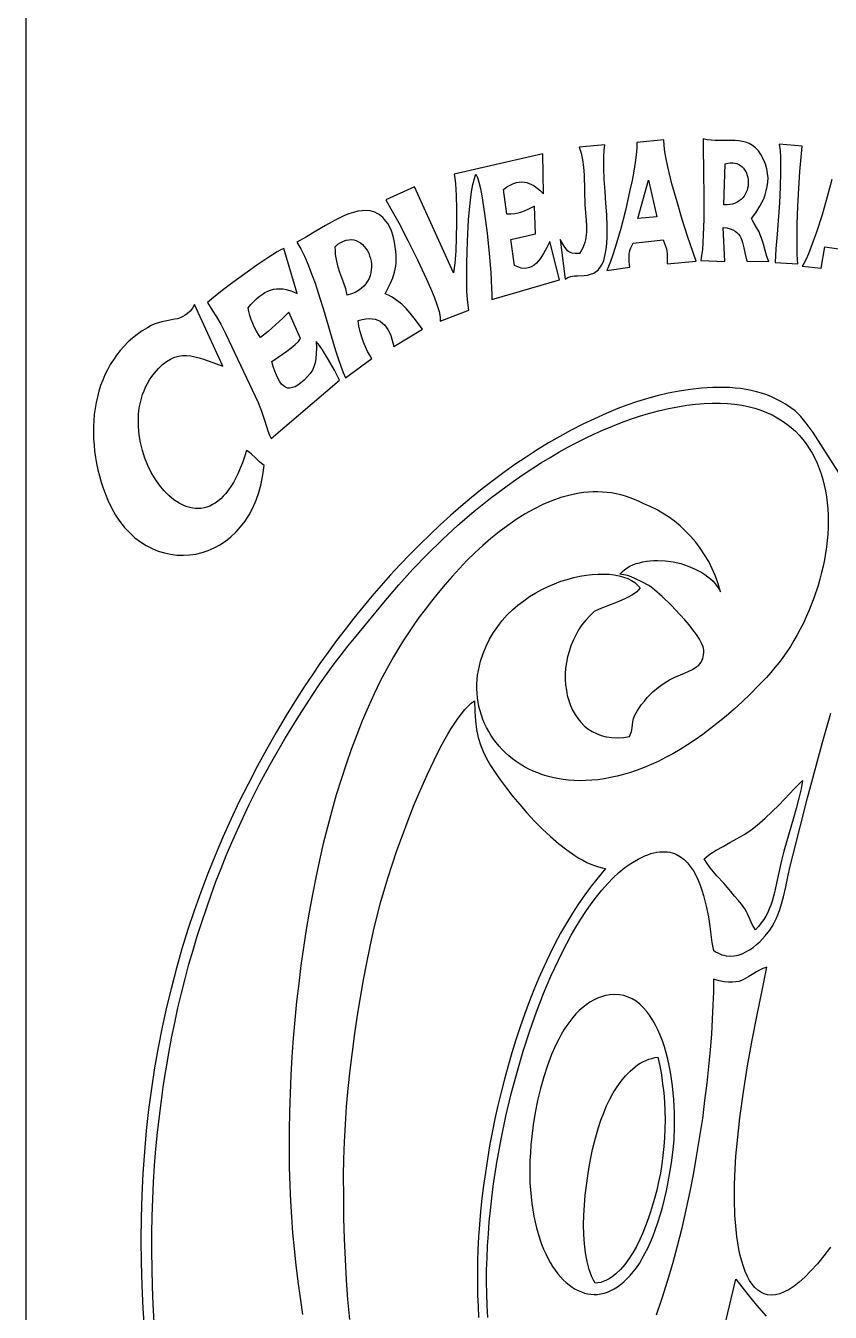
# Model space of a CAD drawing. Extents: x 0 to 500, y 0 to 300.
# Drawn here: x 0 to 67, y 55.9 to 163.1 of the extents above; entities that cross this region are included whole.
import ezdxf

# ---------------------------------------------------------------- set-up
doc = ezdxf.new("R2010")
doc.units = 0
doc.layers.add('Nível Padrão', color=18, linetype='CONTINUOUS')

msp = doc.modelspace()

# ---------------------------------------------------------------- linework, layer by layer
at = {"layer": 'Nível Padrão'}
msp.add_lwpolyline([(0, 10, 0.414214), (10, 0), (490, 0, 0.414214), (500, 10), (500, 290, 0.414214), (490, 300), (10, 300, 0.414214), (0, 290), (0, 10)], format="xyb", close=True, dxfattribs=at)
for points in [[(48.41, 142.71), (50.32, 142.98), (50.28, 143.43), (50.26, 143.77), (50.27, 144.04), (50.3, 144.26), (50.35, 144.44), (50.42, 144.6), (50.61, 144.97), (53.1, 145.25), (53.3, 144.72), (53.37, 144.51), (53.41, 144.31), (53.43, 144.11), (53.44, 143.87), (53.44, 143.26), (55.85, 143.47), (55.14, 145.56), (54.7, 146.94), (54.26, 148.43), (53.84, 149.92), (53.49, 151.34), (53.36, 152), (53.25, 152.6), (53.18, 153.13), (53.15, 153.59), (50.91, 153.38), (50.91, 152.91), (50.86, 152.35), (50.77, 151.69), (50.66, 150.97), (50.51, 150.2), (50.34, 149.38), (49.96, 147.71), (49.54, 146.08), (49.11, 144.62), (48.91, 143.99), (48.73, 143.45), (48.56, 143.02), (48.41, 142.71)], [(56.24, 143.53), (58.24, 143.44), (58.1, 146.29), (58.41, 146.24), (58.68, 146.17), (58.9, 146.08), (59.09, 145.98), (59.25, 145.86), (59.38, 145.73), (59.49, 145.58), (59.57, 145.41), (59.65, 145.23), (59.71, 145.03), (59.82, 144.58), (59.93, 144.06), (60.08, 143.47), (61.9, 143.44), (61.75, 143.87), (61.61, 144.36), (61.47, 144.88), (61.31, 145.39), (61.2, 145.68), (61.1, 145.91), (60.89, 146.28), (60.68, 146.61), (60.57, 146.8), (60.46, 147.02), (60.82, 147.51), (61, 147.78), (61.17, 148.07), (61.33, 148.37), (61.48, 148.68), (61.6, 149.01), (61.7, 149.34), (61.78, 149.69), (61.82, 150.05), (61.84, 150.42), (61.81, 150.79), (61.74, 151.18), (61.63, 151.57), (61.47, 151.96), (61.25, 152.36), (61.04, 152.68), (60.8, 152.93), (60.55, 153.13), (60.28, 153.28), (60, 153.39), (59.7, 153.46), (59.4, 153.51), (59.09, 153.53), (58.44, 153.53), (57.78, 153.52), (57.44, 153.52), (57.11, 153.55), (56.78, 153.59), (56.45, 153.66), (56.45, 152.6), (56.46, 151.33), (56.49, 148.45), (56.48, 147), (56.45, 145.64), (56.41, 145.02), (56.37, 144.46), (56.31, 143.96), (56.24, 143.53)], [(35.69, 150.74), (35.75, 150.37), (35.79, 149.95), (35.86, 148.96), (35.89, 147.84), (35.9, 146.65), (35.87, 145.45), (35.82, 144.32), (35.74, 143.32), (35.63, 142.51), (32.38, 149.66), (29.99, 148.6), (30.42, 147.84), (31.07, 146.66), (31.83, 145.2), (32.64, 143.6), (33.39, 141.98), (33.73, 141.22), (34.02, 140.5), (34.26, 139.85), (34.43, 139.29), (34.53, 138.82), (34.54, 138.63), (34.54, 138.47), (36.91, 139.4), (36.85, 139.8), (36.8, 140.32), (36.76, 140.96), (36.74, 141.68), (36.74, 143.34), (36.79, 145.14), (36.9, 146.93), (36.97, 147.77), (37.05, 148.55), (37.15, 149.26), (37.26, 149.87), (37.38, 150.36), (37.44, 150.56), (37.51, 150.72), (37.63, 150.45), (37.75, 150.05), (37.88, 149.53), (38, 148.91), (38.23, 147.45), (38.43, 145.8), (38.61, 144.12), (38.74, 142.54), (38.81, 141.22), (38.82, 140.7), (38.82, 140.29), (44.46, 141.91), (43.66, 145.11), (43.4, 144.61), (43.14, 144.12), (42.85, 143.68), (42.7, 143.48), (42.54, 143.3), (42.36, 143.15), (42.17, 143.03), (41.97, 142.94), (41.75, 142.88), (41.52, 142.87), (41.27, 142.9), (41, 142.99), (40.71, 143.12), (40.4, 145.28), (42.47, 145.74), (42.38, 148.05), (41.83, 147.79), (41.57, 147.66), (41.31, 147.56), (41.03, 147.47), (40.74, 147.41), (40.42, 147.38), (40.07, 147.39), (39.8, 149.46), (40.09, 149.66), (40.37, 149.82), (40.63, 149.94), (40.88, 150.02), (41.11, 150.07), (41.34, 150.08), (41.55, 150.06), (41.76, 150.02), (41.95, 149.96), (42.14, 149.87), (42.32, 149.77), (42.49, 149.65), (42.83, 149.39), (43.14, 149.1), (43.09, 152.43), (35.69, 150.74)], [(44.51, 145.28), (44.94, 141.98), (45.17, 142.11), (45.42, 142.19), (45.68, 142.24), (45.96, 142.26), (46.52, 142.29), (46.79, 142.32), (47.06, 142.38), (47.32, 142.48), (47.45, 142.55), (47.56, 142.63), (47.68, 142.73), (47.78, 142.85), (47.89, 142.99), (47.98, 143.15), (48.07, 143.33), (48.15, 143.54), (48.22, 143.77), (48.28, 144.03), (48.38, 144.64), (48.43, 145.38), (48.44, 146.36), (48.4, 147.34), (48.33, 148.32), (48.26, 149.29), (48.19, 150.27), (48.16, 151.24), (48.17, 152.21), (48.2, 152.69), (48.25, 153.18), (46.12, 152.97), (46.2, 152.73), (46.27, 152.47), (46.39, 151.91), (46.46, 151.3), (46.51, 150.66), (46.55, 149.36), (46.59, 148.13), (46.68, 146.89), (46.71, 146.37), (46.72, 145.9), (46.67, 145.46), (46.63, 145.24), (46.57, 145.02), (46.5, 144.8), (46.4, 144.58), (46.27, 144.35), (46.13, 144.11), (45.78, 144.11), (45.51, 144.15), (45.3, 144.23), (45.13, 144.35), (44.99, 144.52), (44.85, 144.73), (44.51, 145.28)], [(62.44, 143.36), (64.33, 143.25), (64.3, 143.61), (64.27, 144.07), (64.26, 145.21), (64.28, 146.57), (64.33, 148.05), (64.41, 149.54), (64.49, 150.94), (64.59, 152.14), (64.68, 153.05), (62.78, 153.22), (62.84, 152.69), (62.87, 152.12), (62.89, 151.53), (62.89, 150.92), (62.86, 149.64), (62.79, 148.33), (62.59, 145.72), (62.5, 144.49), (62.44, 143.36)], [(58.27, 151.6), (58.49, 151.65), (58.7, 151.68), (58.9, 151.68), (59.08, 151.65), (59.25, 151.61), (59.41, 151.54), (59.55, 151.45), (59.68, 151.35), (59.79, 151.23), (59.89, 151.1), (59.98, 150.95), (60.05, 150.8), (60.11, 150.63), (60.16, 150.46), (60.18, 150.29), (60.2, 150.11), (60.19, 149.93), (60.18, 149.75), (60.14, 149.57), (60.09, 149.39), (60.02, 149.22), (59.94, 149.05), (59.84, 148.9), (59.73, 148.75), (59.59, 148.62), (59.44, 148.5), (59.28, 148.4), (59.09, 148.31), (58.89, 148.24), (58.67, 148.2), (58.43, 148.17), (58.17, 148.17), (58.27, 151.6)], [(51.87, 150.22), (52.59, 147.16), (50.99, 147.02), (51.87, 150.22)], [(22.59, 145.07), (22.91, 144.51), (23.22, 143.88), (23.53, 143.18), (23.82, 142.43), (24.1, 141.65), (24.37, 140.83), (24.89, 139.17), (25.37, 137.53), (25.82, 136.02), (26.04, 135.35), (26.24, 134.73), (26.45, 134.2), (26.64, 133.75), (28.82, 135.36), (28.66, 135.63), (28.48, 135.95), (28.31, 136.32), (28.14, 136.72), (27.99, 137.15), (27.86, 137.6), (27.76, 138.06), (27.7, 138.53), (28.02, 138.61), (28.32, 138.67), (28.6, 138.69), (28.86, 138.68), (29.1, 138.63), (29.32, 138.56), (29.53, 138.46), (29.71, 138.32), (29.88, 138.17), (30.04, 137.98), (30.18, 137.77), (30.3, 137.53), (30.41, 137.27), (30.5, 136.98), (30.59, 136.68), (30.66, 136.35), (33.06, 137.8), (32.36, 138.71), (32.03, 139.13), (31.69, 139.52), (31.33, 139.88), (30.92, 140.21), (30.7, 140.36), (30.47, 140.51), (30.22, 140.64), (29.95, 140.76), (30.38, 141.65), (30.57, 142.09), (30.72, 142.55), (30.77, 142.8), (30.82, 143.06), (30.85, 143.34), (30.86, 143.63), (30.86, 143.95), (30.84, 144.3), (30.79, 144.67), (30.73, 145.07), (30.62, 145.56), (30.47, 146.01), (30.27, 146.43), (30.16, 146.62), (30.04, 146.79), (29.9, 146.96), (29.76, 147.11), (29.61, 147.24), (29.44, 147.36), (29.27, 147.46), (29.09, 147.55), (28.9, 147.61), (28.7, 147.66), (28.36, 147.69), (28.02, 147.68), (27.66, 147.63), (27.3, 147.54), (26.93, 147.42), (26.55, 147.27), (26.16, 147.09), (25.77, 146.89), (24.98, 146.45), (24.18, 145.98), (23.38, 145.51), (22.59, 145.07)], [(25.78, 144.68), (26.01, 144.88), (26.24, 145.03), (26.47, 145.15), (26.7, 145.22), (26.91, 145.26), (27.13, 145.27), (27.33, 145.24), (27.53, 145.19), (27.71, 145.1), (27.89, 144.99), (28.05, 144.86), (28.2, 144.71), (28.34, 144.54), (28.46, 144.35), (28.57, 144.14), (28.65, 143.93), (28.72, 143.7), (28.77, 143.47), (28.8, 143.23), (28.81, 142.99), (28.79, 142.75), (28.75, 142.5), (28.69, 142.27), (28.6, 142.03), (28.48, 141.81), (28.33, 141.59), (28.16, 141.39), (27.95, 141.2), (27.71, 141.02), (27.44, 140.87), (27.13, 140.74), (26.79, 140.63), (26.66, 141.17), (26.5, 141.65), (26.18, 142.53), (26.03, 142.98), (25.91, 143.47), (25.82, 144.03), (25.8, 144.34), (25.78, 144.68)], [(18.52, 139.58), (18.76, 139.86), (18.99, 140.11), (19.23, 140.34), (19.46, 140.54), (19.69, 140.71), (19.93, 140.86), (20.16, 140.98), (20.4, 141.07), (20.65, 141.14), (20.9, 141.17), (21.17, 141.18), (21.44, 141.16), (21.71, 141.11), (22.01, 141.03), (22.31, 140.92), (22.62, 140.78), (21.51, 144.52), (21.26, 144.41), (20.95, 144.24), (20.17, 143.76), (19.24, 143.13), (18.24, 142.43), (17.26, 141.7), (16.36, 141.02), (15.64, 140.44), (15.15, 140.03), (15.53, 139.38), (15.89, 138.83), (16.26, 138.22), (16.46, 137.84), (16.68, 137.38), (19.35, 131.69), (19.5, 131.34), (19.64, 130.96), (19.91, 130.14), (20.17, 129.34), (20.31, 128.98), (20.45, 128.68), (26.15, 133.56), (25.71, 134.39), (25.23, 135.25), (24.98, 135.67), (24.72, 136.07), (24.46, 136.45), (24.19, 136.79), (24.21, 136.25), (24.2, 135.77), (24.17, 135.36), (24.11, 135), (24.01, 134.68), (23.88, 134.38), (23.7, 134.11), (23.47, 133.85), (23.19, 133.56), (22.92, 133.33), (22.67, 133.15), (22.44, 133.01), (22.22, 132.93), (22.01, 132.89), (21.82, 132.9), (21.64, 132.97), (21.47, 133.07), (21.31, 133.23), (21.16, 133.43), (21.02, 133.68), (20.88, 133.97), (20.75, 134.31), (20.62, 134.69), (20.5, 135.12), (21.03, 135.47), (21.75, 135.98), (22.11, 136.25), (22.44, 136.53), (22.71, 136.79), (22.81, 136.91), (22.88, 137.02), (21.92, 139.23), (21.41, 138.71), (20.82, 138.16), (20.2, 137.61), (19.56, 137.12), (19.4, 137.36), (19.23, 137.64), (19.07, 137.95), (18.92, 138.27), (18.79, 138.61), (18.67, 138.94), (18.58, 139.27), (18.52, 139.58)], [(18.38, 127.69), (18.22, 127.17), (18.05, 126.67), (17.87, 126.22), (17.69, 125.79), (17.5, 125.4), (17.3, 125.03), (17.1, 124.7), (16.89, 124.4), (16.68, 124.12), (16.46, 123.88), (16.24, 123.66), (16.01, 123.47), (15.79, 123.31), (15.56, 123.18), (15.33, 123.06), (15.09, 122.98), (14.86, 122.91), (14.62, 122.87), (14.39, 122.86), (14.15, 122.86), (13.92, 122.88), (13.68, 122.93), (13.45, 122.99), (13.22, 123.08), (13, 123.18), (12.77, 123.3), (12.55, 123.44), (12.33, 123.59), (11.91, 123.94), (11.51, 124.35), (11.13, 124.81), (10.78, 125.32), (10.46, 125.87), (10.17, 126.45), (9.92, 127.06), (9.72, 127.7), (9.56, 128.35), (9.44, 129.01), (9.38, 129.69), (9.38, 130.36), (9.4, 130.7), (9.43, 131.04), (9.49, 131.37), (9.55, 131.7), (9.64, 132.03), (9.74, 132.35), (9.86, 132.66), (9.99, 132.98), (10.15, 133.28), (10.32, 133.58), (10.51, 133.87), (10.73, 134.15), (11.06, 134.54), (11.4, 134.86), (11.73, 135.12), (12.06, 135.31), (12.39, 135.46), (12.73, 135.55), (13.06, 135.6), (13.4, 135.6), (13.75, 135.57), (14.1, 135.51), (14.46, 135.42), (14.82, 135.31), (15.59, 135.04), (16.41, 134.73), (14.06, 139.85), (13.88, 139.55), (13.69, 139.31), (13.49, 139.12), (13.29, 138.96), (13.08, 138.85), (12.86, 138.75), (12.63, 138.68), (12.39, 138.63), (11.89, 138.54), (11.35, 138.42), (11.06, 138.34), (10.76, 138.24), (10.45, 138.11), (10.13, 137.93), (9.69, 137.66), (9.28, 137.37), (8.9, 137.06), (8.53, 136.74), (8.19, 136.39), (7.87, 136.03), (7.57, 135.65), (7.3, 135.26), (7.04, 134.85), (6.81, 134.43), (6.6, 134), (6.41, 133.56), (6.24, 133.1), (6.1, 132.64), (5.97, 132.16), (5.86, 131.68), (5.78, 131.19), (5.71, 130.7), (5.67, 130.2), (5.64, 129.69), (5.64, 129.18), (5.65, 128.67), (5.69, 128.15), (5.74, 127.63), (5.81, 127.12), (5.9, 126.6), (6.01, 126.08), (6.14, 125.57), (6.29, 125.06), (6.46, 124.55), (6.64, 124.05), (6.84, 123.55), (7.14, 122.91), (7.48, 122.31), (7.85, 121.77), (8.24, 121.27), (8.66, 120.82), (9.1, 120.42), (9.56, 120.07), (10.04, 119.77), (10.53, 119.52), (11.04, 119.31), (11.55, 119.15), (12.07, 119.04), (12.6, 118.97), (13.13, 118.96), (13.65, 118.99), (14.17, 119.06), (14.69, 119.19), (15.2, 119.36), (15.69, 119.57), (16.17, 119.83), (16.63, 120.14), (17.08, 120.49), (17.5, 120.89), (17.9, 121.33), (18.27, 121.81), (18.61, 122.34), (18.91, 122.92), (19.19, 123.54), (19.42, 124.2), (19.61, 124.91), (19.76, 125.66), (19.87, 126.45), (19.65, 126.61), (19.47, 126.76), (19.15, 127.07), (18.82, 127.38), (18.62, 127.54), (18.38, 127.69)], [(56.51, 93.66), (56.99, 94.03), (57.52, 94.37), (58.09, 94.69), (58.67, 95.01), (59.26, 95.34), (59.84, 95.68), (60.41, 96.05), (60.94, 96.46), (61.6, 97.03), (62.19, 97.59), (62.73, 98.13), (63.22, 98.64), (64.05, 99.53), (64.41, 99.89), (64.72, 100.17), (64.59, 99.49), (64.41, 98.7), (64.18, 97.85), (63.93, 96.96), (63.41, 95.15), (63.17, 94.3), (62.97, 93.51), (62.74, 92.51), (62.55, 91.63), (62.37, 90.84), (62.18, 90.13), (62.07, 89.8), (61.95, 89.48), (61.82, 89.18), (61.66, 88.88), (61.48, 88.59), (61.28, 88.31), (61.05, 88.02), (60.79, 87.74), (60.65, 87.96), (60.53, 88.17), (60.35, 88.58), (60.17, 89.01), (60.05, 89.24), (59.91, 89.49), (59.63, 89.88), (59.35, 90.21), (59.06, 90.54), (58.74, 90.94), (58.45, 91.29), (58.16, 91.62), (57.58, 92.25), (57.3, 92.57), (57.02, 92.9), (56.76, 93.27), (56.51, 93.66)], [(53.91, 69.16), (54.01, 70.21), (54.06, 71.32), (54.06, 72.45), (54, 73.6), (53.89, 74.74), (53.81, 75.31), (53.72, 75.87), (53.61, 76.42), (53.49, 76.96), (53.36, 77.48), (53.21, 77.99), (53.04, 78.49), (52.86, 78.96), (52.66, 79.41), (52.45, 79.84), (52.23, 80.24), (51.98, 80.61), (51.73, 80.95), (51.45, 81.26), (51.16, 81.54), (50.86, 81.78), (50.53, 81.98), (50.19, 82.13), (49.84, 82.25), (49.46, 82.32), (49.07, 82.34), (48.67, 82.31), (48.31, 82.25), (47.97, 82.16), (47.63, 82.03), (47.31, 81.88), (47, 81.7), (46.69, 81.49), (46.4, 81.26), (46.11, 81), (45.84, 80.72), (45.58, 80.42), (45.32, 80.1), (45.08, 79.75), (44.84, 79.39), (44.61, 79.01), (44.4, 78.61), (44.19, 78.2), (43.81, 77.34), (43.46, 76.43), (43.15, 75.48), (42.88, 74.5), (42.64, 73.51), (42.44, 72.5), (42.28, 71.49), (42.15, 70.5), (42.08, 69.82), (42.04, 69.15), (42, 68.5), (41.99, 67.87), (41.99, 67.25), (42.01, 66.64), (42.05, 66.06), (42.1, 65.49), (42.16, 64.93), (42.24, 64.39), (42.33, 63.87), (42.44, 63.37), (42.55, 62.88), (42.68, 62.41), (42.83, 61.96), (42.98, 61.53), (43.14, 61.12), (43.32, 60.73), (43.5, 60.36), (43.69, 60.01), (43.89, 59.67), (44.11, 59.36), (44.32, 59.07), (44.55, 58.8), (44.78, 58.56), (45.02, 58.33), (45.26, 58.13), (45.51, 57.95), (45.77, 57.79), (46.03, 57.66), (46.29, 57.55), (46.55, 57.46), (46.82, 57.4), (47.09, 57.36), (47.37, 57.34), (47.64, 57.35), (47.92, 57.39), (48.19, 57.45), (48.47, 57.54), (48.74, 57.66), (49.02, 57.8), (49.29, 57.97), (49.56, 58.16), (49.83, 58.39), (50.09, 58.64), (50.36, 58.92), (50.61, 59.23), (50.87, 59.57), (51.12, 59.93), (51.36, 60.33), (51.59, 60.76), (51.82, 61.21), (52.05, 61.7), (52.26, 62.22), (52.47, 62.77), (52.67, 63.35), (52.86, 63.96), (53.04, 64.6), (53.21, 65.28), (53.38, 65.99), (53.53, 66.73), (53.66, 67.51), (53.79, 68.32), (53.91, 69.16)], [(47.44, 58.27), (47.29, 58.54), (47.16, 58.82), (47.04, 59.11), (46.94, 59.42), (46.76, 60.09), (46.63, 60.8), (46.54, 61.55), (46.49, 62.33), (46.48, 63.14), (46.5, 63.96), (46.54, 64.79), (46.61, 65.61), (46.71, 66.43), (46.82, 67.22), (46.95, 67.99), (47.08, 68.73), (47.23, 69.42), (47.38, 70.05), (47.54, 70.66), (47.72, 71.27), (47.92, 71.87), (48.15, 72.47), (48.39, 73.05), (48.66, 73.61), (48.95, 74.15), (49.26, 74.66), (49.6, 75.13), (49.96, 75.57), (50.35, 75.96), (50.76, 76.31), (50.97, 76.47), (51.2, 76.61), (51.42, 76.73), (51.66, 76.84), (51.9, 76.94), (52.15, 77.02), (52.41, 77.08), (52.67, 77.13), (52.83, 76.39), (52.96, 75.65), (53.06, 74.9), (53.15, 74.15), (53.21, 73.4), (53.24, 72.65), (53.26, 71.9), (53.25, 71.15), (53.21, 70.4), (53.16, 69.66), (53.08, 68.92), (52.99, 68.19), (52.87, 67.46), (52.73, 66.74), (52.57, 66.03), (52.39, 65.33), (52.06, 64.23), (51.86, 63.65), (51.64, 63.07), (51.4, 62.49), (51.15, 61.91), (50.87, 61.35), (50.57, 60.81), (50.25, 60.3), (49.91, 59.83), (49.55, 59.41), (49.17, 59.05), (48.97, 58.88), (48.76, 58.74), (48.56, 58.61), (48.34, 58.5), (48.12, 58.42), (47.9, 58.35), (47.67, 58.3), (47.44, 58.27)]]:
    msp.add_lwpolyline(points, close=True, dxfattribs=at)
for points in [[(67.15, 150.28), (66.78, 148.84), (66.35, 147.34), (65.88, 145.89), (65.42, 144.61), (65.21, 144.08), (65.01, 143.63), (64.83, 143.29), (64.68, 143.07), (66.27, 142.9), (66.57, 144.67), (66.57, 144.67), (69.13, 144.31)], [(69.37, 123.27), (65.61, 129.18), (65.02, 129.97), (64.79, 130.26), (64.58, 130.52), (64.36, 130.75), (64.09, 130.99), (63.74, 131.24), (63.29, 131.55), (62.92, 131.77), (62.53, 131.98), (62.14, 132.16), (61.73, 132.32), (61.31, 132.47), (60.89, 132.59), (60.45, 132.69), (60.01, 132.78), (59.56, 132.85), (59.11, 132.9), (58.65, 132.93), (58.19, 132.95), (57.25, 132.95), (56.31, 132.9), (55.37, 132.79), (54.44, 132.64), (53.51, 132.46), (52.61, 132.24), (51.73, 132), (50.89, 131.74), (50.08, 131.46), (49.32, 131.18), (48.35, 130.77), (47.38, 130.34), (46.41, 129.88), (45.45, 129.39), (44.5, 128.87), (43.55, 128.32), (42.61, 127.74), (41.68, 127.14), (40.76, 126.52), (39.84, 125.86), (38.93, 125.19), (38.03, 124.49), (37.14, 123.77), (36.26, 123.03), (35.39, 122.27), (34.53, 121.49), (33.68, 120.69), (32.84, 119.87), (32.02, 119.04), (31.2, 118.19), (30.4, 117.32), (29.62, 116.44), (28.84, 115.55), (28.08, 114.64), (27.34, 113.72), (26.61, 112.78), (25.9, 111.84), (25.2, 110.89), (24.51, 109.93), (23.85, 108.96), (23.2, 107.98), (22.57, 107), (21.71, 105.6), (20.87, 104.19), (20.06, 102.77), (19.27, 101.34), (18.52, 99.89), (17.79, 98.42), (17.09, 96.94), (16.42, 95.45), (15.78, 93.94), (15.16, 92.42), (14.58, 90.88), (14.03, 89.32), (13.51, 87.75), (13.01, 86.16), (12.55, 84.55), (12.13, 82.92), (11.73, 81.28), (11.37, 79.62), (11.03, 77.93), (10.74, 76.23), (10.47, 74.51), (10.24, 72.77), (10.04, 71.01), (9.88, 69.23), (9.76, 67.43), (9.67, 65.61), (9.61, 63.76), (9.59, 61.9), (9.61, 60.01), (9.66, 58.1), (9.75, 56.16), (9.88, 54.21)], [(10.71, 55.04), (10.62, 56.51), (10.56, 57.99), (10.52, 59.48), (10.5, 60.96), (10.51, 62.41), (10.54, 63.86), (10.59, 65.28), (10.65, 66.7), (10.74, 68.09), (10.85, 69.47), (10.98, 70.84), (11.13, 72.19), (11.3, 73.52), (11.48, 74.84), (11.69, 76.15), (11.91, 77.44), (12.15, 78.71), (12.41, 79.97), (12.68, 81.22), (12.97, 82.45), (13.28, 83.66), (13.6, 84.86), (13.94, 86.05), (14.29, 87.22), (14.66, 88.37), (15.05, 89.52), (15.44, 90.64), (15.85, 91.76), (16.28, 92.85), (16.71, 93.94), (17.16, 95.01), (17.63, 96.06), (18.1, 97.1), (18.59, 98.13), (19.02, 99.01), (19.48, 99.91), (19.97, 100.83), (20.49, 101.77), (21.59, 103.66), (22.74, 105.54), (23.92, 107.36), (24.51, 108.24), (25.11, 109.09), (25.69, 109.9), (26.27, 110.67), (26.84, 111.39), (27.39, 112.06), (29.96, 115.19), (31.08, 116.5), (32.24, 117.79), (33.46, 119.05), (34.71, 120.28), (36.01, 121.46), (37.34, 122.61), (38.71, 123.71), (40.1, 124.75), (40.81, 125.26), (41.52, 125.75), (42.24, 126.22), (42.96, 126.68), (43.69, 127.12), (44.42, 127.55), (45.16, 127.96), (45.9, 128.35), (46.64, 128.72), (47.39, 129.08), (48.14, 129.41), (48.89, 129.73), (49.64, 130.02), (50.39, 130.3), (51.14, 130.55), (51.89, 130.78), (52.73, 131), (53.54, 131.19), (54.32, 131.34), (55.08, 131.46), (55.81, 131.55), (56.51, 131.61), (57.19, 131.64), (57.84, 131.64), (58.47, 131.6), (59.07, 131.55), (59.65, 131.46), (60.2, 131.35), (60.73, 131.21), (61.24, 131.05), (61.72, 130.86), (62.18, 130.66), (62.61, 130.42), (63.02, 130.17), (63.41, 129.9), (63.78, 129.6), (64.12, 129.29), (64.44, 128.96), (64.75, 128.61), (65.03, 128.24), (65.28, 127.86), (65.52, 127.46), (65.74, 127.05), (65.94, 126.63), (66.11, 126.19), (66.27, 125.74), (66.41, 125.27), (66.53, 124.8), (66.63, 124.32), (66.71, 123.83), (66.77, 123.33), (66.81, 122.82), (66.84, 122.3), (66.85, 121.78), (66.84, 121.26), (66.81, 120.73), (66.77, 120.2), (66.71, 119.66), (66.63, 119.12), (66.54, 118.59), (66.43, 118.05), (66.31, 117.51), (66.17, 116.97), (66.01, 116.44), (65.66, 115.37), (65.25, 114.33), (65.03, 113.82), (64.79, 113.31), (64.53, 112.81), (64.27, 112.32), (63.99, 111.84), (63.7, 111.36), (63.4, 110.9), (63.08, 110.45), (62.76, 110.01), (62.42, 109.59), (62.07, 109.18), (61.71, 108.78), (61.03, 108.07), (60.36, 107.39), (59.68, 106.75), (59.02, 106.14), (58.36, 105.56), (57.7, 105.02), (57.05, 104.51), (56.41, 104.03), (55.77, 103.58), (55.14, 103.16), (54.52, 102.77), (53.9, 102.42), (53.29, 102.09), (52.69, 101.78), (52.1, 101.51), (51.51, 101.26), (50.94, 101.04), (50.37, 100.85), (49.81, 100.68), (49.26, 100.54), (48.72, 100.42), (48.19, 100.32), (47.66, 100.25), (47.15, 100.2), (46.65, 100.17), (46.16, 100.16), (45.68, 100.18), (45.21, 100.21), (44.76, 100.26), (44.31, 100.34), (43.88, 100.43), (43.45, 100.54), (43.05, 100.66), (42.65, 100.81), (42.27, 100.97), (41.9, 101.14), (41.54, 101.33), (41.19, 101.54), (40.87, 101.76), (40.55, 101.99), (40.25, 102.24), (39.96, 102.49), (39.69, 102.76), (39.44, 103.04), (39.19, 103.34), (38.97, 103.64), (38.76, 103.95), (38.57, 104.27), (38.39, 104.6), (38.23, 104.93), (38.09, 105.27), (37.96, 105.62), (37.85, 105.98), (37.76, 106.34), (37.69, 106.7), (37.64, 107.07), (37.6, 107.45), (37.58, 107.83), (37.58, 108.21), (37.61, 108.59), (37.65, 108.97), (37.71, 109.35), (37.79, 109.74), (37.89, 110.12), (38.1, 110.76), (38.35, 111.38), (38.64, 111.96), (38.96, 112.51), (39.32, 113.03), (39.7, 113.52), (40.12, 113.98), (40.55, 114.4), (41.01, 114.8), (41.49, 115.17), (41.98, 115.52), (42.49, 115.83), (43, 116.11), (43.53, 116.36), (44.06, 116.59), (44.59, 116.79), (45.12, 116.95), (45.65, 117.1), (46.17, 117.21), (46.69, 117.3), (47.19, 117.35), (47.68, 117.38), (48.15, 117.39), (48.6, 117.37), (49.03, 117.32), (49.43, 117.24), (49.81, 117.14), (50.15, 117.02), (50.47, 116.86), (50.74, 116.68), (50.98, 116.48), (51.18, 116.25), (51.06, 116.08), (50.9, 115.92), (50.71, 115.77), (50.49, 115.63), (50.25, 115.49), (49.98, 115.36), (49.42, 115.11), (48.28, 114.67), (47.78, 114.47), (47.37, 114.28), (47, 113.92), (46.65, 113.54), (46.34, 113.15), (46.06, 112.73), (45.82, 112.3), (45.6, 111.86), (45.42, 111.41), (45.26, 110.95), (45.14, 110.48), (45.05, 110.01), (44.98, 109.54), (44.95, 109.07), (44.95, 108.61), (44.98, 108.15), (45.04, 107.71), (45.12, 107.27), (45.24, 106.85), (45.38, 106.44), (45.56, 106.06), (45.76, 105.69), (45.99, 105.35), (46.25, 105.04), (46.53, 104.75), (46.84, 104.49), (47.18, 104.27), (47.55, 104.09), (47.95, 103.94), (48.37, 103.83), (48.82, 103.77), (49.29, 103.75), (49.79, 103.78), (50.31, 103.86), (50.46, 104.26), (50.53, 104.57), (50.58, 105.08), (50.63, 105.34), (50.75, 105.64), (50.96, 106.02), (51.3, 106.51), (51.54, 106.81), (51.77, 107.09), (52.01, 107.34), (52.25, 107.57), (52.72, 107.97), (53.19, 108.3), (53.64, 108.57), (54.07, 108.79), (54.88, 109.14), (55.23, 109.3), (55.55, 109.45), (55.84, 109.62), (56.07, 109.81), (56.17, 109.92), (56.26, 110.04), (56.34, 110.18), (56.4, 110.32), (56.44, 110.48), (56.47, 110.66), (56.49, 110.86), (56.48, 111.07), (56.47, 111.19), (56.43, 111.33), (56.31, 111.63), (56.12, 111.97), (55.88, 112.35), (55.59, 112.74), (55.26, 113.16), (54.91, 113.58), (54.53, 114), (53.76, 114.81), (53.02, 115.53), (52.37, 116.09), (52.11, 116.29), (51.91, 116.43), (51.34, 116.75), (50.75, 117.03), (50.45, 117.15), (50.14, 117.26), (49.82, 117.34), (49.49, 117.39), (49.68, 117.58), (49.88, 117.75), (50.1, 117.91), (50.33, 118.04), (50.58, 118.16), (50.85, 118.26), (51.12, 118.34), (51.41, 118.41), (51.71, 118.46), (52.01, 118.5), (52.32, 118.52), (52.64, 118.53), (53.28, 118.49), (53.93, 118.4), (54.57, 118.26), (55.19, 118.06), (55.78, 117.81), (56.06, 117.67), (56.33, 117.51), (56.58, 117.35), (56.82, 117.17), (57.05, 116.99), (57.26, 116.79), (57.44, 116.58), (57.61, 116.36), (57.76, 116.14), (57.88, 115.9), (57.69, 116.57), (57.46, 117.22), (57.2, 117.84), (56.9, 118.43), (56.56, 119), (56.2, 119.54), (55.82, 120.05), (55.4, 120.53), (54.97, 120.98), (54.51, 121.4), (54.04, 121.79), (53.55, 122.15), (53.05, 122.48), (52.54, 122.77), (52.02, 123.03), (51.49, 123.26), (51.11, 123.45), (50.73, 123.61), (50.35, 123.76), (49.97, 123.89), (49.58, 124), (49.2, 124.08), (48.81, 124.15), (48.43, 124.2), (48.04, 124.23), (47.66, 124.25), (47.27, 124.24), (46.89, 124.22), (46.5, 124.18), (46.12, 124.13), (45.73, 124.06), (45.35, 123.98), (44.59, 123.77), (43.83, 123.5), (43.08, 123.18), (42.33, 122.81), (41.6, 122.4), (40.87, 121.94), (40.15, 121.45), (39.45, 120.92), (38.76, 120.35), (38.08, 119.77), (37.41, 119.15), (36.76, 118.52), (36.13, 117.86), (35.52, 117.2), (34.93, 116.52), (34.35, 115.83), (33.8, 115.14), (33.27, 114.45), (32.76, 113.76), (32.28, 113.08), (31.83, 112.41), (31.4, 111.75), (30.63, 110.48), (30.08, 109.5), (29.54, 108.47), (29.02, 107.41), (28.52, 106.31), (28.04, 105.17), (27.57, 103.99), (27.12, 102.78), (26.69, 101.54), (26.27, 100.27), (25.87, 98.98), (25.5, 97.65), (25.14, 96.3), (24.79, 94.93), (24.47, 93.53), (24.16, 92.11), (23.88, 90.68), (23.61, 89.22), (23.36, 87.75), (23.13, 86.27), (22.93, 84.77), (22.74, 83.27), (22.57, 81.75), (22.42, 80.23), (22.29, 78.7), (22.18, 77.16), (22.09, 75.63), (22.02, 74.09), (21.98, 72.55), (21.95, 71.01), (21.95, 69.48), (21.96, 67.95), (22, 66.43), (22.05, 65.13), (22.13, 63.81), (22.22, 62.47), (22.35, 61.13), (22.49, 59.77), (22.66, 58.41), (22.85, 57.05), (23.07, 55.68)], [(26.99, 55.26), (26.84, 56.91), (26.72, 58.57), (26.63, 60.26), (26.56, 61.97), (26.51, 63.7), (26.49, 65.47), (26.48, 67.26), (26.48, 67.26), (26.5, 68.63), (26.55, 70.05), (26.63, 71.52), (26.73, 73.01), (26.87, 74.52), (27.03, 76.05), (27.21, 77.57), (27.42, 79.1), (27.64, 80.61), (27.88, 82.1), (28.14, 83.56), (28.41, 84.98), (28.69, 86.35), (28.98, 87.66), (29.28, 88.91), (29.59, 90.09), (29.85, 91), (30.16, 92.03), (30.53, 93.15), (30.93, 94.35), (31.38, 95.6), (31.86, 96.88), (32.37, 98.17), (32.91, 99.45), (33.46, 100.7), (34.02, 101.89), (34.59, 103.02), (35.17, 104.05), (35.45, 104.53), (35.74, 104.97), (36.02, 105.38), (36.3, 105.75), (36.58, 106.09), (36.85, 106.38), (37.12, 106.63), (37.39, 106.83), (37.41, 105.94), (37.46, 105.15), (37.56, 104.43), (37.7, 103.78), (37.88, 103.17), (38.11, 102.59), (38.39, 102.02), (38.72, 101.44), (39.11, 100.85), (39.55, 100.21), (40.04, 99.55), (40.57, 98.86), (41.15, 98.17), (41.75, 97.48), (42.39, 96.8), (43.04, 96.14), (43.71, 95.52), (44.39, 94.94), (45.07, 94.4), (45.75, 93.93), (46.08, 93.72), (46.42, 93.53), (46.75, 93.36), (47.07, 93.21), (47.39, 93.09), (47.71, 92.99), (48.01, 92.91), (48.31, 92.86), (47.11, 91.37), (46.58, 90.66), (46.05, 89.91), (45.54, 89.13), (45.04, 88.3), (44.56, 87.45), (44.08, 86.56), (43.63, 85.64), (43.18, 84.7), (42.75, 83.73), (42.34, 82.73), (41.94, 81.72), (41.56, 80.69), (41.19, 79.64), (40.84, 78.57), (40.51, 77.49), (40.19, 76.4), (39.89, 75.3), (39.61, 74.19), (39.34, 73.08), (39.09, 71.97), (38.86, 70.85), (38.65, 69.74), (38.46, 68.63), (38.29, 67.52), (38.13, 66.42), (38, 65.33), (37.89, 64.25), (37.79, 63.18), (37.72, 62.13), (37.67, 61.1), (37.64, 60.08), (37.63, 59.09), (37.65, 57.28), (37.68, 56.35), (37.73, 55.43)], [(38.5, 55.43), (38.44, 56.41), (38.41, 57.4), (38.4, 58.39), (38.4, 59.38), (38.43, 60.38), (38.48, 61.38), (38.54, 62.38), (38.62, 63.38), (38.71, 64.38), (38.83, 65.38), (38.95, 66.37), (39.25, 68.34), (39.6, 70.28), (40, 72.19), (40.45, 74.06), (40.93, 75.87), (41.44, 77.63), (41.99, 79.31), (42.56, 80.91), (43.14, 82.43), (43.74, 83.86), (44.38, 85.22), (44.72, 85.91), (45.08, 86.6), (45.45, 87.28), (45.84, 87.96), (46.25, 88.62), (46.67, 89.26), (47.1, 89.89), (47.54, 90.48), (48, 91.05), (48.46, 91.58), (48.94, 92.07), (49.42, 92.52), (49.91, 92.92), (50.41, 93.27), (51.01, 93.63), (51.57, 93.9), (51.84, 94), (52.09, 94.09), (52.34, 94.15), (52.58, 94.2), (52.82, 94.24), (53.04, 94.25), (53.26, 94.25), (53.46, 94.23), (53.66, 94.2), (53.86, 94.15), (54.04, 94.09), (54.22, 94.01), (54.55, 93.83), (54.86, 93.59), (55.14, 93.32), (55.39, 93), (55.62, 92.66), (55.83, 92.28), (56.02, 91.88), (56.19, 91.47), (56.34, 91.04), (56.47, 90.6), (56.7, 89.7), (56.87, 88.83), (56.99, 88.01), (57.17, 86.69), (57.23, 86.26), (57.27, 86.12), (57.3, 86.03), (57.47, 85.91), (57.65, 85.81), (57.82, 85.73), (57.99, 85.66), (58.17, 85.61), (58.34, 85.57), (58.68, 85.54), (59.03, 85.56), (59.36, 85.63), (59.69, 85.74), (60, 85.89), (60.31, 86.07), (60.61, 86.27), (60.88, 86.5), (61.15, 86.73), (61.39, 86.98), (61.61, 87.23), (62, 87.71), (62.19, 88), (62.36, 88.31), (62.52, 88.64), (62.67, 88.98), (62.8, 89.34), (62.92, 89.71), (63.13, 90.49), (63.32, 91.31), (63.5, 92.16), (63.69, 93.03), (63.9, 93.9), (65.13, 98.73), (65.76, 101.11), (66.4, 103.47), (67.06, 105.81)], [(67.04, 61.28), (66.5, 60.56), (65.95, 59.89), (65.39, 59.27), (64.91, 58.79), (64.44, 58.37), (64.01, 58.03), (63.59, 57.76), (63.19, 57.55), (62.82, 57.4), (62.46, 57.32), (62.13, 57.29), (61.81, 57.31), (61.51, 57.39), (61.24, 57.52), (60.98, 57.7), (60.74, 57.93), (60.51, 58.19), (60.31, 58.5), (60.12, 58.85), (59.95, 59.24), (59.79, 59.66), (59.65, 60.11), (59.53, 60.59), (59.42, 61.1), (59.32, 61.63), (59.24, 62.18), (59.18, 62.76), (59.08, 63.96), (59.04, 65.22), (59.05, 66.51), (59.1, 67.81), (59.17, 68.86), (59.26, 69.92), (59.37, 70.99), (59.5, 72.07), (59.8, 74.24), (60.14, 76.4), (60.52, 78.54), (60.93, 80.64), (61.34, 82.67), (61.74, 84.62), (61.42, 84.5), (61.14, 84.37), (60.88, 84.24), (60.65, 84.1), (60.24, 83.84), (59.84, 83.61), (59.63, 83.51), (59.4, 83.44), (59.15, 83.39), (58.87, 83.37), (58.55, 83.37), (58.18, 83.41), (57.77, 83.49), (57.29, 83.61), (57.29, 82.58), (57.25, 81.46), (57.2, 80.28), (57.12, 79.03), (57.02, 77.72), (56.89, 76.35), (56.74, 74.95), (56.56, 73.5), (56.37, 72.02), (56.14, 70.52), (55.89, 69), (55.62, 67.47), (55.32, 65.93), (55, 64.4), (54.65, 62.87), (54.28, 61.36), (53.88, 59.88), (53.45, 58.42), (53, 57), (52.53, 55.62)], [(58.24, 54.76), (59.15, 58.62), (60.17, 57.34), (60.89, 56.46), (61.69, 55.52)]]:
    msp.add_lwpolyline(points, dxfattribs=at)

doc.saveas('drawing.dxf')
